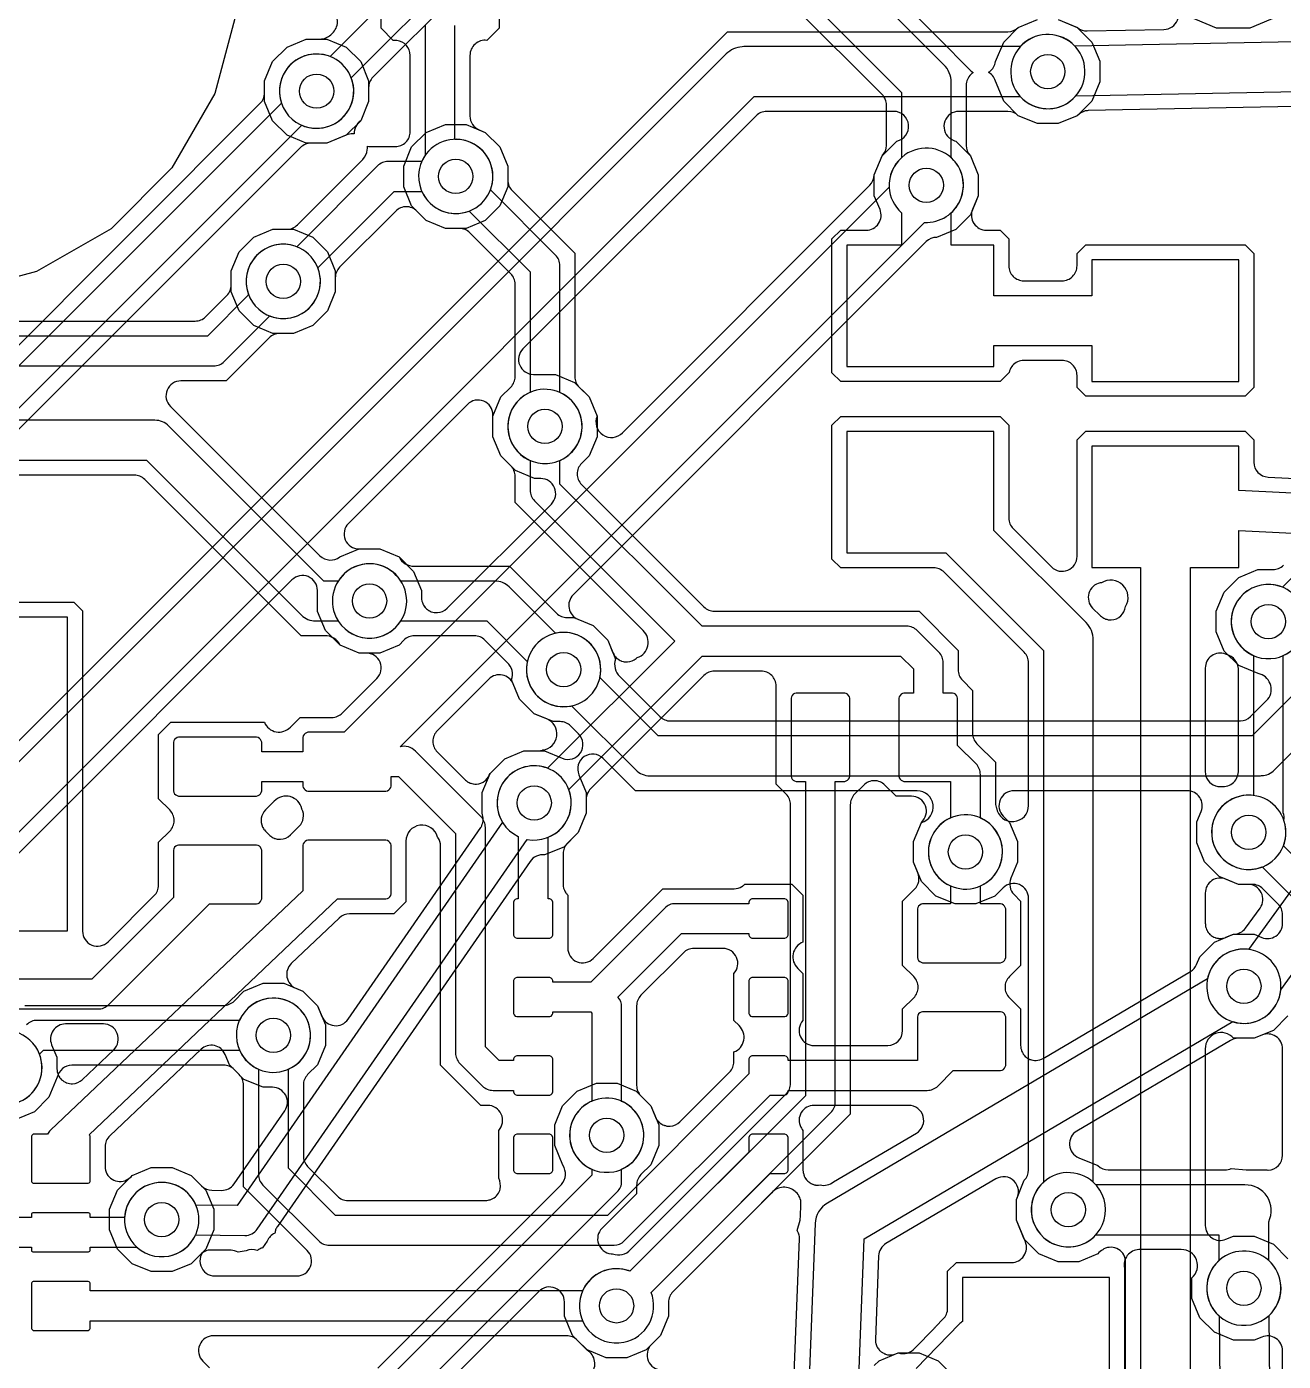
# Model space of a CAD drawing. Header units: millimetres. Extents: x 0 to 56, y 0 to 100.
# Drawn here: x 9.02 to 21.84, y 63.85 to 77.47 of the extents above; entities that cross this region are included whole.
import ezdxf

# ---------------------------------------------------------------- set-up
doc = ezdxf.new("R2010")
doc.units = ezdxf.units.MM

msp = doc.modelspace()

# ---------------------------------------------------------------- linework, layer by layer
at = {"layer": '16_copper'}
for points in [[(13.842, 78.108), (13.842, 77.452), (13.718, 77.328, 0.454488), (13.545, 77.175), (13.545, 76.556, 0.303351), (13.639, 76.415), (13.701, 76.39), (13.85, 76.241), (13.931, 76.046), (13.931, 75.834), (13.85, 75.639), (13.701, 75.49), (13.506, 75.409), (13.294, 75.409), (13.099, 75.49), (13.003, 75.587, 0.414218), (12.788, 75.587), (12.215, 75.014, 0.198912), (12.171, 74.906), (12.171, 74.764), (12.09, 74.569), (11.941, 74.42), (11.746, 74.339), (11.534, 74.339), (11.339, 74.42), (11.19, 74.569), (11.109, 74.764), (11.109, 74.976), (11.19, 75.171), (11.339, 75.32), (11.534, 75.401), (11.676, 75.401, 0.198912), (11.784, 75.445), (12.453, 76.114, 0.180768), (12.497, 76.212), (12.498, 76.226, -0.003456), (12.501, 76.249), (12.514, 76.246, 0.031932), (12.533, 76.245), (12.783, 76.245, 0.414214), (12.935, 76.397), (12.935, 77.175, 0.384459), (12.798, 77.327), (12.783, 77.328), (12.762, 77.328), (12.638, 77.452), (12.638, 77.828, 0.699746)], [(5.906, 67.151), (16.172, 77.416), (19.033, 77.416, 0.177828), (19.139, 77.46), (19.334, 77.541)], [(13.088, 77.48), (13.088, 76.154), (13.085, 76.151), (13.06, 76.108), (13.054, 76.092), (12.71, 76.092, 0.198912), (12.602, 76.048), (11.777, 75.223), (11.762, 75.229), (11.714, 75.242), (11.665, 75.248), (11.615, 75.248), (11.566, 75.242), (11.518, 75.229), (11.472, 75.21), (11.429, 75.185), (11.39, 75.155), (11.355, 75.12), (11.325, 75.081), (11.3, 75.038), (11.281, 74.992), (11.268, 74.944), (11.262, 74.895), (11.262, 74.845), (11.268, 74.796), (11.281, 74.748), (11.3, 74.702), (11.325, 74.659), (11.355, 74.62), (11.39, 74.585), (11.429, 74.555), (11.472, 74.53), (11.518, 74.511), (11.566, 74.498), (11.615, 74.492), (11.665, 74.492), (11.714, 74.498, 0.46627), (11.993, 75.007), (12.773, 75.788), (13.054, 75.788, 0.957229), (13.759, 76.062), (13.74, 76.108, 0.291007), (13.392, 76.318), (13.392, 77.48)], [(19.546, 77.541), (19.741, 77.46), (19.89, 77.311), (19.971, 77.116), (19.971, 76.904), (19.89, 76.709), (19.741, 76.56), (19.546, 76.479), (19.334, 76.479), (19.139, 76.56, 0.195009), (19.033, 76.604), (18.533, 76.604, 0.7003), (18.435, 76.334), (18.447, 76.326, 0.087012), (18.501, 76.3), (18.65, 76.151), (18.731, 75.956), (18.731, 75.744), (18.672, 75.603, 0.534512), (18.813, 75.392), (18.953, 75.392), (19.042, 75.303), (19.042, 75.029, 0.414214), (19.195, 74.876), (19.585, 74.876, 0.414214), (19.738, 75.029), (19.738, 75.153), (19.827, 75.242), (21.453, 75.242), (21.542, 75.153), (21.542, 73.787), (21.453, 73.698), (19.827, 73.698), (19.738, 73.787), (19.738, 73.911, 0.414214), (19.585, 74.064), (19.195, 74.064, 0.218473), (19.079, 74.011), (19.073, 74.001, 0.097098), (19.046, 73.94), (18.953, 73.848), (17.327, 73.848), (17.238, 73.937), (17.238, 75.303), (17.327, 75.392), (17.587, 75.392, 0.534512), (17.728, 75.603), (17.669, 75.744), (17.669, 75.956), (17.75, 76.151), (17.899, 76.3, 0.898754), (17.867, 76.604), (16.571, 76.604, 0.198912), (16.464, 76.559), (14.085, 74.181, 0.668179), (14.193, 73.921), (14.416, 73.921), (14.611, 73.84), (14.76, 73.691), (14.841, 73.496), (14.841, 73.284), (14.76, 73.089), (14.683, 73.013, 0.414218), (14.683, 72.798), (15.932, 71.549, 0.198912), (16.039, 71.505), (18.126, 71.505), (18.525, 71.106), (18.525, 70.909, 0.198916), (18.569, 70.801), (18.672, 70.698), (18.672, 70.262, 0.198912), (18.717, 70.154), (18.905, 69.966), (18.905, 69.559, 0.085532), (18.914, 69.508), (18.917, 69.499, 0.928301), (19.244, 69.525), (19.244, 70.979, 0.198912), (19.199, 71.086), (18.382, 71.903, 0.198912), (18.275, 71.948), (17.327, 71.948), (17.238, 72.037), (17.238, 73.403), (17.327, 73.492), (18.953, 73.492), (19.042, 73.403), (19.042, 72.455, 0.198912), (19.087, 72.348), (19.477, 71.957, 0.668179), (19.738, 72.065), (19.738, 73.253), (19.827, 73.342), (21.453, 73.342), (21.542, 73.253), (21.542, 73.026, 0.399753), (21.687, 72.874), (25.271, 72.696, 0.55057)], [(8.721, 74.002), (11.405, 76.686, 0.198912), (11.449, 76.794), (11.449, 76.916), (11.53, 77.111), (11.679, 77.26), (11.874, 77.341), (12.086, 77.341), (12.281, 77.26), (12.43, 77.111), (12.511, 76.916), (12.511, 76.704), (12.43, 76.509, 0.246082), (12.363, 76.374), (12.349, 76.374, 0.103438), (12.287, 76.363), (12.086, 76.279), (11.924, 76.279, 0.198912), (11.816, 76.235), (5.335, 69.754, 0.198912)], [(5.113, 69.747), (11.829, 76.463, 0.976809), (12.148, 77.15), (12.102, 77.169, 0.622917), (11.622, 76.687), (4.897, 69.963)], [(20.894, 51.64), (20.894, 71.95), (21.39, 71.95), (21.39, 72.329), (27.767, 72.013), (28.118, 71.381, 0.95526), (28.765, 70.989), (28.79, 71.032, 0.536322), (28.473, 71.578), (28.068, 72.309, 0.259318), (27.9, 72.413), (21.39, 72.736), (21.39, 73.19), (19.89, 73.19), (19.89, 71.95), (20.386, 71.95), (20.386, 51.861)], [(9.004, 67.485), (11.031, 67.485, 0.198912), (11.139, 67.529), (11.239, 67.63), (11.434, 67.711), (11.646, 67.711), (11.841, 67.63), (11.99, 67.481), (12.035, 67.372, 0.593742), (12.301, 67.343), (13.655, 69.298, 0.021353), (13.662, 69.309), (13.665, 69.317, 0.196799), (13.669, 69.444), (13.669, 69.656), (13.75, 69.851), (13.899, 70), (14.094, 70.081), (14.236, 70.081, 0.069491), (14.278, 70.086), (14.287, 70.09, 0.779817), (14.328, 70.407), (14.199, 70.46), (14.05, 70.609), (13.969, 70.804, 0.313898), (13.925, 70.982), (13.697, 71.21, 0.198912), (13.59, 71.254), (12.978, 71.254, 0.198912), (12.87, 71.21), (12.821, 71.16), (12.626, 71.079), (12.414, 71.079), (12.219, 71.16), (12.07, 71.309), (11.989, 71.504), (11.989, 71.717, 0.668179), (11.729, 71.825), (6.198, 66.294)], [(21.849, 69.372, 0.1148), (21.842, 69.45), (21.842, 71.054, 0.957229), (21.568, 71.759), (21.522, 71.74, 0.637026), (21.538, 71.054), (21.538, 69.625), (21.515, 69.628), (21.465, 69.628), (21.416, 69.622), (21.368, 69.609), (21.322, 69.59), (21.279, 69.565), (21.24, 69.535), (21.205, 69.5), (21.175, 69.461), (21.15, 69.418), (21.131, 69.372), (21.118, 69.324), (21.112, 69.275), (21.112, 69.225), (21.118, 69.176), (21.131, 69.128), (21.15, 69.082), (21.175, 69.039), (21.205, 69), (21.24, 68.965), (21.279, 68.935), (21.322, 68.91), (21.368, 68.891), (21.416, 68.878), (21.465, 68.872), (21.515, 68.872), (21.564, 68.878, 0.414214), (21.862, 69.324)], [(12.605, 63.786), (12.828, 64.009), (12.828, 64.009), (14.477, 65.658, 0.34818), (14.492, 65.854), (14.409, 66.054), (14.409, 66.266), (14.49, 66.461), (14.639, 66.61), (14.834, 66.691), (15.046, 66.691), (15.241, 66.61), (15.39, 66.461), (15.471, 66.266), (15.471, 66.054), (15.39, 65.859), (15.289, 65.759, 0.198912), (15.245, 65.651), (15.245, 65.564), (15.022, 65.341), (15.022, 65.341), (14.892, 65.211, 0.631678), (14.984, 64.951), (15, 64.951, 0.323759), (15.184, 64.995), (16.771, 66.582, 0.198912), (16.815, 66.689), (16.815, 69.531, 0.198916), (16.771, 69.639), (16.668, 69.742), (16.668, 70.743, 0.414214), (16.515, 70.895), (16.039, 70.895, 0.198912), (15.932, 70.851), (14.775, 69.694, 0.198912), (14.731, 69.586), (14.731, 69.444), (14.65, 69.249), (14.501, 69.1), (14.306, 69.019, 0.285121), (14.158, 68.954), (11.58, 65.231, 0.036089), (11.57, 65.212), (11.565, 65.205, 0.052054), (11.556, 65.169), (11.554, 65.162, 0.175403), (11.476, 65.08), (11.428, 65.012), (11.421, 65.009), (11.413, 65.007, 0.052046), (11.38, 64.988), (11.375, 64.985, 0.175388), (11.261, 64.982), (11.179, 64.967, 0.125334), (11.107, 64.987), (10.905, 64.989, 0.201968), (10.795, 64.945), (10.701, 64.85), (10.506, 64.769), (10.294, 64.769), (10.099, 64.85), (9.95, 64.999), (9.869, 65.194), (9.869, 65.406), (9.95, 65.601), (10.099, 65.75), (10.294, 65.831), (10.506, 65.831), (10.701, 65.75), (10.807, 65.643, 0.195859), (10.913, 65.599), (11.011, 65.598, 0.249199), (11.138, 65.663), (11.655, 66.41, 0.605039), (11.53, 66.649), (11.434, 66.649), (11.239, 66.73), (11.139, 66.831, 0.198912), (11.031, 66.875), (9.483, 66.875, 0.340538), (9.334, 66.753), (9.25, 66.549), (9.101, 66.4), (8.906, 66.319)], [(20.234, 61.085), (20.234, 64.865, 0.562977), (20.011, 65), (20, 64.993, 0.09409), (19.951, 64.95), (19.756, 64.869), (19.544, 64.869), (19.349, 64.95), (19.2, 65.099), (19.119, 65.294), (19.119, 65.506), (19.2, 65.701, 0.195009), (19.244, 65.807), (19.244, 68.575, 0.668184), (18.983, 68.683), (18.901, 68.6), (18.706, 68.519), (18.494, 68.519), (18.299, 68.6), (18.15, 68.749), (18.069, 68.944), (18.069, 69.156), (18.15, 69.351, 0.691478), (18.049, 69.618), (17.892, 69.618), (17.778, 69.732, 0.414214), (17.562, 69.732), (17.469, 69.639, 0.198912), (17.425, 69.531), (17.425, 66.374), (15.615, 64.564, 0.198912), (15.571, 64.456), (15.571, 64.314), (15.49, 64.119), (15.396, 64.026, 0.668184), (15.504, 63.766)], [(22.549, 69.52), (21.488, 68.055, 0.966035), (21.366, 67.308), (21.415, 67.302, 0.404485), (21.817, 67.643), (22.846, 69.064)], [(8.874, 66.478, 0.46627), (9.153, 66.987), (9.193, 67.028), (11.194, 67.028, 0.957229), (11.899, 67.302), (11.88, 67.348, 0.637026), (11.194, 67.332), (9.13, 67.332, 0.198912), (9.022, 67.288)], [(21.89, 67.379), (21.741, 67.23), (21.546, 67.149), (21.334, 67.149, 0.708562), (21.046, 67.041), (21.046, 65.239, 0.534521), (21.257, 65.099), (21.334, 65.131), (21.546, 65.131), (21.741, 65.05), (21.89, 64.901)], [(13.062, 63.597), (15.048, 65.582, 0.198912), (15.092, 65.69), (15.092, 65.814, 0.957229), (14.818, 66.519), (14.772, 66.5, 0.637026), (14.788, 65.814), (14.788, 65.753), (12.802, 63.768, 0.198912)], [(21.803, 53.556), (21.697, 64.322, 0.987298), (21.19, 64.885), (21.155, 64.85, 0.412783), (21.189, 64.316), (21.296, 53.447, 0.196349)], [(14.782, 63.725, 0.455579), (14.74, 63.969), (14.59, 64.119), (14.509, 64.314), (14.509, 64.46, 0.668179), (14.249, 64.568), (13.378, 63.697, 0.329521)]]:
    msp.add_lwpolyline(points, format="xyb", dxfattribs=at)
for points in [[(21.816, 77.584), (21.5, 77.454), (21.16, 77.454), (20.845, 77.584)], [(17.67, 63.81), (17.719, 63.86), (17.914, 63.941), (18.126, 63.941), (18.321, 63.86), (18.47, 63.711)]]:
    msp.add_lwpolyline(points, dxfattribs=at)
for points in [[(16.321, 77.262, 0.179039), (16.16, 77.19), (5.925, 66.954), (3.711, 66.954, 0.992389), (3.145, 66.45), (3.18, 66.415, 0.409745), (3.711, 66.446), (6.03, 66.446, 0.198912), (6.21, 66.52), (16.445, 76.756), (19.159, 76.756, 0.992389), (19.725, 77.26), (19.69, 77.295, 0.409745), (19.159, 77.264), (16.34, 77.264)], [(21.39, 75.09), (19.89, 75.09), (19.89, 74.724), (18.89, 74.724), (18.89, 75.24), (18.454, 75.24), (18.454, 75.569, 0.992389), (17.95, 76.135), (17.915, 76.1, 0.409745), (17.946, 75.569), (17.946, 75.24), (17.39, 75.24), (17.39, 74), (18.89, 74), (18.89, 74.216), (19.89, 74.216), (19.89, 73.85), (21.39, 73.85)], [(10.474, 64.928, 0.241586), (10.745, 65.144), (11.248, 65.138, 0.249199), (11.375, 65.203), (14.128, 69.178, 0.590387), (14.553, 69.687), (15.913, 71.048), (17.937, 71.048), (18.068, 70.917), (18.068, 70.67), (17.972, 70.67), (17.957, 70.666), (17.943, 70.658), (17.932, 70.647), (17.924, 70.633), (17.92, 70.618), (17.92, 69.822), (17.924, 69.807), (17.932, 69.793), (17.943, 69.782), (17.957, 69.774), (17.972, 69.77), (18.448, 69.77), (18.448, 69.396, 0.957229), (18.722, 68.691), (18.768, 68.71, 0.637026), (18.752, 69.396), (18.752, 69.84, 0.198912), (18.708, 69.948), (18.52, 70.136), (18.52, 70.618), (18.516, 70.633), (18.508, 70.647), (18.497, 70.658), (18.483, 70.666), (18.468, 70.67), (18.372, 70.67), (18.372, 70.98, 0.198912), (18.328, 71.088), (18.108, 71.308, 0.198912), (18, 71.352), (15.913, 71.352), (14.462, 72.803), (14.462, 73.044, 0.957229), (14.188, 73.749), (14.142, 73.73, 0.637026), (14.158, 73.044), (14.158, 72.74, 0.198912), (14.202, 72.632), (15.634, 71.2), (14.337, 69.903, 0.718485), (13.878, 69.352), (11.171, 65.443), (10.748, 65.448), (10.74, 65.468), (10.715, 65.511), (10.685, 65.55), (10.65, 65.585), (10.611, 65.615), (10.568, 65.64), (10.522, 65.659), (10.474, 65.672), (10.425, 65.678), (10.375, 65.678), (10.326, 65.672), (10.278, 65.659), (10.232, 65.64), (10.189, 65.615), (10.15, 65.585), (10.115, 65.55), (10.085, 65.511), (10.06, 65.468), (10.041, 65.422), (10.028, 65.374), (10.022, 65.325), (10.022, 65.275), (10.028, 65.226), (10.041, 65.178), (10.06, 65.132), (10.085, 65.089), (10.115, 65.05), (10.15, 65.015), (10.189, 64.985), (10.232, 64.96), (10.278, 64.941), (10.326, 64.928), (10.375, 64.922), (10.425, 64.922)], [(15.152, 70.989, 0.15793), (15.24, 71.022), (15.252, 71.033, 0.571204), (15.311, 71.308), (14.005, 72.614), (14.005, 72.881, 0.198912), (13.961, 72.989), (13.86, 73.089), (13.779, 73.284), (13.779, 73.507, 0.668179), (13.519, 73.615), (12.305, 72.401, 0.668179), (12.413, 72.141), (12.626, 72.141), (12.821, 72.06, 0.313894), (12.978, 71.966), (13.947, 71.966), (14.428, 71.485, 0.198912), (14.535, 71.441), (14.606, 71.441), (14.801, 71.36), (14.95, 71.211), (15.003, 71.082), (15.004, 71.08), (15.005, 71.077), (15.012, 71.066), (15.018, 71.055), (15.019, 71.053), (15.021, 71.05), (15.029, 71.041), (15.037, 71.031), (15.04, 71.03), (15.042, 71.027), (15.052, 71.02), (15.062, 71.012), (15.064, 71.011), (15.066, 71.009), (15.078, 71.004), (15.089, 70.998), (15.092, 70.997), (15.094, 70.996), (15.107, 70.993), (15.119, 70.99), (15.122, 70.99), (15.124, 70.989), (15.137, 70.989), (15.15, 70.988)], [(19.724, 65.028, 0.616556), (19.904, 65.681), (19.904, 71.21, 0.198912), (19.83, 71.39), (18.89, 72.329), (18.89, 73.34), (17.39, 73.34), (17.39, 72.1), (18.401, 72.1), (19.396, 71.105), (19.396, 65.681), (19.365, 65.65), (19.335, 65.611), (19.31, 65.568), (19.291, 65.522), (19.278, 65.474), (19.272, 65.425), (19.272, 65.375), (19.278, 65.326), (19.291, 65.278), (19.31, 65.232), (19.335, 65.189), (19.365, 65.15), (19.4, 65.115), (19.439, 65.085), (19.482, 65.06), (19.528, 65.041), (19.576, 65.028), (19.625, 65.022), (19.675, 65.022)], [(14.574, 70.538, 1), (14.426, 71.282), (14.418, 71.28), (13.944, 71.754, 0.198912), (13.8, 71.813), (12.839, 71.813, 0.947182), (12.18, 71.442), (12.205, 71.399, 0.541741), (12.839, 71.407), (13.716, 71.407), (14.13, 70.992), (14.128, 70.984), (14.122, 70.935), (14.122, 70.885), (14.128, 70.836), (14.141, 70.788), (14.16, 70.742), (14.185, 70.699), (14.215, 70.66), (14.25, 70.625), (14.289, 70.595), (14.332, 70.57), (14.378, 70.551), (14.426, 70.538), (14.475, 70.532), (14.525, 70.532)], [(20.087, 71.417, 0.370177), (20.232, 71.552), (20.233, 71.553, 0.788064), (19.988, 71.796), (19.974, 71.794, 0.597255), (19.897, 71.537), (19.973, 71.461), (19.975, 71.46), (19.976, 71.459), (19.987, 71.45), (19.997, 71.442), (19.999, 71.441), (20.001, 71.44), (20.013, 71.434), (20.025, 71.428), (20.026, 71.427), (20.028, 71.426), (20.041, 71.423), (20.054, 71.419), (20.056, 71.419), (20.058, 71.418), (20.071, 71.418), (20.085, 71.417)], [(21.209, 69.717, 0.456182), (21.385, 69.883), (21.385, 70.891, 0.380298), (21.254, 71.067), (21.252, 71.068, 0.522521), (21.046, 70.925), (21.046, 69.869, 0.323931), (21.151, 69.724), (21.163, 69.721), (21.176, 69.718), (21.178, 69.718), (21.181, 69.717), (21.194, 69.717), (21.206, 69.716)], [(15.114, 64.048, 0.46627), (15.393, 64.557), (17.228, 66.392, 0.198912), (17.272, 66.5), (17.272, 69.77), (17.368, 69.77), (17.383, 69.774), (17.397, 69.782), (17.408, 69.793), (17.416, 69.807), (17.42, 69.822), (17.42, 70.618), (17.416, 70.633), (17.408, 70.647), (17.397, 70.658), (17.383, 70.666), (17.368, 70.67), (16.872, 70.67), (16.857, 70.666), (16.843, 70.658), (16.832, 70.647), (16.824, 70.633), (16.82, 70.618), (16.82, 69.822), (16.824, 69.807), (16.832, 69.793), (16.843, 69.782), (16.857, 69.774), (16.872, 69.77), (16.968, 69.77), (16.968, 66.563), (15.177, 64.773), (15.162, 64.779), (15.114, 64.792), (15.065, 64.798), (15.015, 64.798), (14.966, 64.792), (14.918, 64.779), (14.872, 64.76), (14.829, 64.735), (14.79, 64.705), (14.755, 64.67), (14.725, 64.631), (14.7, 64.588), (14.681, 64.542), (14.668, 64.494), (14.662, 64.445), (14.662, 64.395), (14.668, 64.346), (14.681, 64.298), (14.7, 64.252), (14.725, 64.209), (14.755, 64.17), (14.79, 64.135), (14.829, 64.105), (14.872, 64.08), (14.918, 64.061), (14.966, 64.048), (15.015, 64.042), (15.065, 64.042)], [(21.209, 68.168, 0.081164), (21.257, 68.179), (21.334, 68.211, 0.240736), (21.458, 68.274), (21.606, 68.478, 0.6122), (21.482, 68.719), (21.384, 68.719), (21.257, 68.772, 0.534512), (21.046, 68.631), (21.046, 68.319), (21.047, 68.317), (21.047, 68.314), (21.048, 68.301), (21.05, 68.289), (21.05, 68.286), (21.051, 68.283), (21.055, 68.271), (21.059, 68.259), (21.06, 68.257), (21.061, 68.254), (21.068, 68.243), (21.074, 68.232), (21.076, 68.23), (21.077, 68.228), (21.086, 68.218), (21.094, 68.209), (21.096, 68.207), (21.098, 68.205), (21.108, 68.198), (21.118, 68.19), (21.121, 68.189), (21.123, 68.187), (21.134, 68.182), (21.146, 68.176), (21.149, 68.176), (21.151, 68.175), (21.163, 68.172), (21.176, 68.169), (21.178, 68.169), (21.181, 68.168), (21.194, 68.168), (21.206, 68.167)]]:
    msp.add_lwpolyline(points, format="xyb", close=True, dxfattribs=at)
at = {"layer": '1_copper'}
for points in [[(14.019, 80.722), (17.946, 76.795), (17.946, 76.131, 0.225124), (17.822, 75.831), (12.261, 70.27), (11.892, 70.27), (11.877, 70.266), (11.863, 70.258), (11.852, 70.247), (11.844, 70.233), (11.84, 70.218), (11.84, 70.072), (11.42, 70.072), (11.42, 70.168), (11.416, 70.183), (11.408, 70.197), (11.397, 70.208), (11.383, 70.216), (11.368, 70.22), (10.572, 70.22), (10.557, 70.216), (10.543, 70.208), (10.532, 70.197), (10.524, 70.183), (10.52, 70.168), (10.52, 69.672), (10.524, 69.657), (10.532, 69.643), (10.543, 69.632), (10.557, 69.624), (10.572, 69.62), (11.368, 69.62), (11.383, 69.624), (11.397, 69.632), (11.408, 69.643), (11.416, 69.657), (11.42, 69.672), (11.42, 69.768), (11.84, 69.768), (11.84, 69.722), (11.844, 69.707), (11.852, 69.693), (11.863, 69.682), (11.877, 69.674), (11.892, 69.67), (12.688, 69.67), (12.703, 69.674), (12.717, 69.682), (12.728, 69.693), (12.736, 69.707), (12.74, 69.722), (12.74, 69.818), (12.817, 69.818), (13.398, 69.237), (13.398, 67, 0.198912), (13.442, 66.892), (13.672, 66.662, 0.198912), (13.78, 66.618), (13.99, 66.618), (13.99, 66.602), (13.996, 66.587), (14.007, 66.576), (14.022, 66.57), (14.358, 66.57), (14.373, 66.576), (14.384, 66.587), (14.39, 66.602), (14.39, 66.938), (14.384, 66.953), (14.373, 66.964), (14.358, 66.97), (14.022, 66.97), (14.007, 66.964), (13.996, 66.953), (13.99, 66.938), (13.99, 66.922), (13.843, 66.922), (13.702, 67.063), (13.702, 69.3, 0.198912), (13.658, 69.408), (12.988, 70.078, 0.280216), (12.832, 70.122), (18.181, 75.472, 0.705087), (18.454, 76.131), (18.454, 76.9, 0.198912), (18.38, 77.08), (14.378, 81.081, 0.992387)], [(8.439, 74.465), (10.741, 74.465, 0.198912), (10.848, 74.509), (11.065, 74.726, 0.198912), (11.109, 74.834), (11.109, 74.976), (11.19, 75.171), (11.339, 75.32), (11.534, 75.401), (11.746, 75.401), (11.941, 75.32), (12.09, 75.171), (12.171, 74.976), (12.171, 74.764), (12.09, 74.569), (11.941, 74.42), (11.746, 74.339), (11.604, 74.339, 0.198912), (11.496, 74.295), (11.056, 73.855), (10.596, 73.855, 0.668179), (10.488, 73.595), (12.013, 72.069, 0.354118), (12.218, 72.059), (12.414, 72.141), (12.626, 72.141), (12.821, 72.06), (12.97, 71.911), (13.051, 71.716), (13.051, 71.643), (13.051, 71.641), (13.051, 71.639), (13.052, 71.626), (13.054, 71.613), (13.054, 71.611), (13.055, 71.609), (13.059, 71.596), (13.063, 71.583), (13.064, 71.582), (13.064, 71.58), (13.071, 71.568), (13.078, 71.556), (13.079, 71.555), (13.08, 71.553), (13.089, 71.543), (13.098, 71.533), (13.099, 71.532), (13.101, 71.53), (13.112, 71.522), (13.122, 71.514), (13.124, 71.513), (13.126, 71.512), (13.138, 71.506), (13.15, 71.5), (13.152, 71.5), (13.154, 71.499), (13.167, 71.496), (13.18, 71.493), (13.182, 71.493), (13.184, 71.492), (13.197, 71.492), (13.211, 71.491), (13.213, 71.491, 0.182726), (13.311, 71.535), (14.375, 72.599, 0.668179), (14.267, 72.859), (14.204, 72.859), (14.009, 72.94), (13.86, 73.089), (13.779, 73.284), (13.779, 73.496), (13.86, 73.691), (13.961, 73.791, 0.198912), (14.005, 73.899), (14.005, 74.841, 0.198912), (13.961, 74.948), (13.544, 75.365, 0.198912), (13.436, 75.409), (13.294, 75.409), (13.099, 75.49), (12.95, 75.639), (12.869, 75.834), (12.869, 76.046), (12.95, 76.241), (13.099, 76.39), (13.294, 76.471), (13.506, 76.471), (13.701, 76.39), (13.85, 76.241), (13.931, 76.046), (13.931, 75.904, 0.198912), (13.975, 75.796), (14.615, 75.156), (14.615, 73.899, 0.198912), (14.659, 73.791), (14.76, 73.691), (14.841, 73.496, 0.818704), (15.101, 73.325), (17.625, 75.85, 0.177828), (17.669, 75.955), (17.75, 76.151, 0.195009), (17.794, 76.257), (17.794, 76.669, 0.198912), (17.749, 76.776), (15.956, 78.569, 0.820692)], [(3.496, 78.335), (3.496, 73.935, 0.198912), (3.57, 73.755), (6.24, 71.085), (6.24, 68.245), (9.44, 68.245), (9.44, 71.445), (6.599, 71.445), (4.004, 74.04), (4.004, 78.44, 0.198912)], [(13.232, 78.278), (12.117, 77.163), (12.102, 77.169), (12.054, 77.182), (12.005, 77.188), (11.955, 77.188), (11.906, 77.182), (11.858, 77.169), (11.812, 77.15), (11.769, 77.125), (11.73, 77.095), (11.695, 77.06), (11.665, 77.021), (11.64, 76.978), (11.621, 76.932), (11.608, 76.884), (11.602, 76.835), (11.602, 76.785), (11.608, 76.736), (11.621, 76.688), (11.64, 76.642), (11.665, 76.599), (11.695, 76.56), (11.73, 76.525), (11.769, 76.495), (11.812, 76.47), (11.858, 76.451), (11.906, 76.438), (11.955, 76.432), (12.005, 76.432), (12.054, 76.438, 0.46627), (12.333, 76.947), (13.403, 78.018)], [(17.544, 78.131), (18.324, 77.351), (18.649, 77.025, 0.061122), (18.679, 76.999), (18.667, 76.992, -0.000977), (18.666, 76.99), (18.655, 76.98, 0.207366), (18.606, 76.87), (18.606, 76.257, 0.177828), (18.65, 76.151), (18.731, 75.956), (18.731, 75.744), (18.65, 75.549), (18.501, 75.4), (18.305, 75.319, 0.195014), (18.2, 75.275), (14.597, 71.672, 0.534516), (14.646, 71.424), (14.801, 71.36), (14.95, 71.211), (15.031, 71.016, 0.313903), (15.075, 70.838), (15.483, 70.43, 0.198912), (15.59, 70.386), (21.4, 70.386), (21.405, 70.386, 0.189183), (21.507, 70.43), (21.686, 70.609, 0.563508), (21.585, 70.869), (21.389, 70.95), (21.24, 71.099), (21.159, 71.294), (21.159, 71.506), (21.24, 71.701), (21.389, 71.85), (21.584, 71.931), (21.736, 71.931, 0.198912), (21.844, 71.975)], [(13.422, 77.821), (12.555, 76.954, 0.198912), (12.511, 76.846), (12.511, 76.704), (12.43, 76.509), (12.281, 76.36), (12.086, 76.279), (11.874, 76.279), (11.679, 76.36), (11.53, 76.509), (11.449, 76.704), (11.449, 76.916), (11.53, 77.111), (11.679, 77.26), (11.874, 77.341), (12.016, 77.341, 0.172905), (12.124, 77.385), (12.151, 77.412, 0.437767), (12.133, 77.643)], [(19.546, 77.541), (19.742, 77.459, 0.179085), (19.842, 77.424), (20.624, 77.44, 0.661169), (20.729, 77.7)], [(11.146, 77.551), (10.941, 76.786), (10.503, 76.027), (9.883, 75.407), (9.124, 74.969), (8.391, 74.773, 0.860931)], [(26.008, 76.731), (19.852, 76.612, 0.032233), (19.833, 76.609), (19.822, 76.608, 0.140576), (19.741, 76.56), (19.546, 76.479), (19.334, 76.479), (19.139, 76.56), (18.99, 76.709), (18.9, 76.928, 0.104801), (18.864, 76.98), (18.852, 76.989), (18.841, 76.998, -0.003356), (18.835, 77.004), (18.847, 77.01, 0.191088), (18.907, 77.111), (18.99, 77.311), (19.139, 77.46), (19.334, 77.541)], [(26.307, 76.223), (21.834, 71.75), (21.812, 71.759), (21.764, 71.772), (21.715, 71.778), (21.665, 71.778), (21.616, 71.772), (21.568, 71.759), (21.522, 71.74), (21.479, 71.715), (21.44, 71.685), (21.405, 71.65), (21.375, 71.611), (21.35, 71.568), (21.331, 71.522), (21.318, 71.474), (21.312, 71.425), (21.312, 71.375), (21.318, 71.326), (21.331, 71.278), (21.35, 71.232), (21.375, 71.189), (21.405, 71.15), (21.44, 71.115), (21.479, 71.085), (21.522, 71.06), (21.568, 71.041), (21.616, 71.028), (21.665, 71.022), (21.715, 71.022), (21.764, 71.028, 0.460131), (22.046, 71.53)], [(8.276, 74.008), (10.93, 74.008, 0.198912), (11.038, 74.052), (11.503, 74.517, 0.957233), (11.808, 75.21), (11.762, 75.229, 0.637025), (11.287, 74.733), (10.867, 74.312), (8.276, 74.312)], [(6.725, 71.597), (9.503, 71.597), (9.592, 71.508), (9.592, 68.241, 0.668179), (9.853, 68.134), (10.323, 68.604, 0.198912), (10.368, 68.712), (10.368, 69.148), (10.482, 69.262, 0.414218), (10.482, 69.478), (10.368, 69.592), (10.368, 70.248), (10.492, 70.372), (11.448, 70.372, 0.546156), (11.713, 70.323), (11.812, 70.422), (12.135, 70.422, 0.198912), (12.242, 70.467), (12.595, 70.819, 0.668179), (12.487, 71.079), (12.414, 71.079), (12.219, 71.16, 0.313892), (12.062, 71.254), (11.823, 71.254), (10.227, 72.85, 0.198912), (10.12, 72.894), (7.538, 72.894, 0.198912)], [(7.963, 67.448), (9.75, 67.448, 0.198912), (9.858, 67.492), (10.886, 68.52), (11.368, 68.52), (11.383, 68.524), (11.397, 68.532), (11.408, 68.543), (11.416, 68.557), (11.42, 68.572), (11.42, 69.068), (11.416, 69.083), (11.408, 69.097), (11.397, 69.108), (11.383, 69.116), (11.368, 69.12), (10.572, 69.12), (10.557, 69.116), (10.543, 69.108), (10.532, 69.097), (10.524, 69.083), (10.52, 69.068), (10.52, 68.586), (9.687, 67.752), (7.9, 67.752, 0.198912)], [(7.87, 65.018), (9.07, 65.018), (9.07, 64.986), (9.073, 64.979), (9.079, 64.973), (9.086, 64.97), (9.654, 64.97), (9.661, 64.973), (9.667, 64.979), (9.67, 64.986), (9.67, 65.018), (10.148, 65.018), (10.15, 65.015), (10.189, 64.985), (10.232, 64.96), (10.278, 64.941), (10.326, 64.928), (10.375, 64.922), (10.425, 64.922), (10.474, 64.928, 1), (10.326, 65.672), (10.278, 65.659, 0.305066), (10.022, 65.322), (9.67, 65.322), (9.67, 65.354), (9.667, 65.361), (9.661, 65.367), (9.654, 65.37), (9.086, 65.37), (9.079, 65.367), (9.073, 65.361), (9.07, 65.354), (9.07, 65.322), (7.87, 65.322)], [(16.816, 62.781), (16.907, 65.102, 0.084213), (16.9, 65.152), (16.897, 65.162, 0.039696), (16.884, 65.189), (16.912, 65.294, 0.053379), (16.916, 65.326), (16.921, 65.459, 0.228762), (16.869, 65.581), (16.862, 65.586, 0.425097), (16.624, 65.573), (15.615, 64.564, 0.198912), (15.571, 64.456), (15.571, 64.314), (15.49, 64.119), (15.341, 63.97), (15.146, 63.889), (14.934, 63.889), (14.739, 63.97), (14.639, 64.071, 0.198912), (14.531, 64.115), (10.928, 64.115, 0.666921), (10.82, 63.855), (10.887, 63.787, 0.00087)], [(21.835, 61.457), (21.835, 63.961, 0.534521), (21.624, 64.102), (21.546, 64.069), (21.334, 64.069), (21.139, 64.15), (20.99, 64.299), (20.909, 64.494), (20.909, 64.706, 0.708562), (20.801, 64.994), (20.37, 64.994, 0.469385), (20.222, 64.803), (20.222, 63.407)], [(20.07, 63.47), (20.07, 64.71), (18.57, 64.71), (18.57, 64.26, 0.056639), (18.534, 64.232), (18.097, 63.781)]]:
    msp.add_lwpolyline(points, format="xyb", dxfattribs=at)
for points in [[(34.354, 69.658, 0.929454), (34.261, 70.408), (27.33, 77.34, 0.203973), (27.145, 77.414), (19.715, 77.269, 0.982418), (19.155, 76.76), (19.19, 76.725, 0.415591), (19.726, 76.762), (27.047, 76.904), (33.902, 70.049), (33.902, 70.005), (33.908, 69.956), (33.921, 69.908), (33.94, 69.862), (33.965, 69.819), (33.995, 69.78), (34.03, 69.745), (34.069, 69.715), (34.112, 69.69), (34.158, 69.671), (34.206, 69.658), (34.255, 69.652), (34.305, 69.652)], [(14.384, 73.018, 0.733182), (14.462, 73.736), (14.462, 75.03, 0.198912), (14.418, 75.138), (13.753, 75.803, 0.957233), (13.06, 76.108), (13.041, 76.062, 0.637025), (13.537, 75.587), (14.158, 74.967), (14.158, 73.736), (14.142, 73.73), (14.099, 73.705), (14.06, 73.675), (14.025, 73.64), (13.995, 73.601), (13.97, 73.558), (13.951, 73.512), (13.938, 73.464), (13.932, 73.415), (13.932, 73.365), (13.938, 73.316), (13.951, 73.268), (13.97, 73.222), (13.995, 73.179), (14.025, 73.14), (14.06, 73.105), (14.099, 73.075), (14.142, 73.05), (14.188, 73.031), (14.236, 73.018), (14.285, 73.012), (14.335, 73.012)], [(21.62, 69.828, 0.185976), (21.754, 69.886), (27.288, 75.42, 0.947182), (27.492, 76.149), (27.444, 76.162, 0.541739), (27, 75.708), (21.526, 70.233), (15.464, 70.233), (14.87, 70.828, 0.947182), (14.141, 71.032), (14.128, 70.984, 0.541739), (14.582, 70.54), (15.236, 69.886, 0.198912), (15.38, 69.827), (21.61, 69.827)], [(12.594, 71.238, 1), (12.446, 71.982), (12.398, 71.969, 0.170866), (12.201, 71.813), (12.054, 71.813), (10.474, 73.394, 0.198912), (10.33, 73.453), (7.399, 73.453, 0.947182), (6.74, 73.082), (6.765, 73.039, 0.541741), (7.399, 73.047), (10.246, 73.047), (11.826, 71.466, 0.198912), (11.97, 71.407), (12.201, 71.407), (12.205, 71.399), (12.235, 71.36), (12.27, 71.325), (12.309, 71.295), (12.352, 71.27), (12.398, 71.251), (12.446, 71.238), (12.495, 71.232), (12.545, 71.232)], [(13.61, 69.742, 0.157927), (13.698, 69.774), (13.707, 69.783, 0.118992), (13.75, 69.851), (13.899, 70), (14.094, 70.081), (14.306, 70.081), (14.487, 70.005, 0.82068), (14.653, 70.254), (14.572, 70.335, 0.198912), (14.465, 70.379), (14.394, 70.379), (14.199, 70.46), (14.05, 70.609), (13.986, 70.764, 0.534516), (13.738, 70.813), (13.211, 70.286, 0.414214), (13.211, 70.07), (13.495, 69.786), (13.497, 69.784), (13.499, 69.782), (13.509, 69.774), (13.519, 69.766), (13.522, 69.765), (13.524, 69.763), (13.535, 69.758), (13.546, 69.752), (13.549, 69.751), (13.552, 69.75), (13.564, 69.747), (13.576, 69.744), (13.579, 69.743), (13.582, 69.743), (13.594, 69.742), (13.607, 69.741)], [(17.809, 67.075, 0.406906), (17.958, 67.227), (17.958, 67.448), (18.072, 67.562, 0.414218), (18.072, 67.778), (17.958, 67.892), (17.958, 68.548), (18.081, 68.671, 0.303348), (18.114, 68.837), (18.069, 68.944), (18.069, 69.156), (18.15, 69.351, 0.881468), (18.106, 69.674), (15.233, 69.674), (14.98, 69.927), (14.98, 69.927), (14.904, 70.003, 0.82068), (14.655, 69.837), (14.731, 69.656), (14.731, 69.444), (14.65, 69.249), (14.539, 69.139, 0.198912), (14.495, 69.031), (14.495, 68.72, 0.136851), (14.517, 68.642), (14.522, 68.633, 0.042086), (14.542, 68.61), (14.542, 68.071, 0.668179), (14.803, 67.964), (15.514, 68.675), (16.24, 68.675, 0.136851), (16.318, 68.697), (16.327, 68.702, 0.042086), (16.35, 68.722), (16.83, 68.722), (16.942, 68.61), (16.942, 68.13, 0.554271), (16.89, 67.862), (16.942, 67.81), (16.942, 67.33, 0.651568), (17.055, 67.075), (17.805, 67.075)], [(14.373, 68.176), (14.384, 68.187), (14.39, 68.202), (14.39, 68.538), (14.384, 68.553), (14.373, 68.564), (14.358, 68.57), (14.342, 68.57), (14.342, 69.2, 0.971032), (14.078, 69.909), (14.032, 69.89, 0.627026), (14.038, 69.208), (14.038, 68.57), (14.022, 68.57), (14.007, 68.564), (13.996, 68.553), (13.99, 68.538), (13.99, 68.202), (13.996, 68.187), (14.007, 68.176), (14.022, 68.17), (14.358, 68.17)], [(11.613, 69.179, 0.185945), (11.713, 69.223), (11.802, 69.312, 0.320492), (11.831, 69.487), (11.829, 69.49, 0.605738), (11.547, 69.567), (11.458, 69.478, 0.320489), (11.429, 69.303), (11.431, 69.3), (11.437, 69.29), (11.443, 69.28), (11.446, 69.277), (11.448, 69.274), (11.458, 69.262), (11.497, 69.223), (11.5, 69.221), (11.503, 69.218), (11.512, 69.211), (11.521, 69.204), (11.525, 69.202), (11.528, 69.2), (11.538, 69.195), (11.548, 69.189), (11.552, 69.188), (11.556, 69.187), (11.567, 69.184), (11.578, 69.181), (11.582, 69.181), (11.586, 69.18), (11.597, 69.179), (11.609, 69.179)], [(22.28, 60.832, 1), (22.96, 61.168), (22.935, 61.211, 0.555854), (22.292, 61.189), (22.292, 68.68, 0.384459), (22.156, 68.832), (22.14, 68.832), (22.123, 68.832), (21.843, 69.113, 0.957233), (21.15, 69.418), (21.131, 69.372, 0.637025), (21.627, 68.897), (21.952, 68.572, 0.07256), (21.988, 68.546), (21.988, 61.152), (20.54, 61.152, 0.152551), (20.453, 61.125), (19.178, 60.242, 0.980987), (18.769, 59.605), (18.812, 59.58, 0.620194), (19.352, 59.992), (20.588, 60.848), (22.274, 60.848)], [(19.321, 66.923, 0.124468), (19.392, 66.944), (20.895, 67.83, 0.162721), (20.958, 67.903), (20.99, 67.981), (21.139, 68.13), (21.334, 68.211), (21.546, 68.211), (21.624, 68.178, 0.534521), (21.835, 68.319), (21.835, 68.411, 0.198912), (21.791, 68.518), (21.634, 68.675, 0.198912), (21.526, 68.719), (21.384, 68.719), (21.189, 68.8), (21.04, 68.949), (20.959, 69.144), (20.959, 69.356), (21.004, 69.464, 0.534512), (20.863, 69.674), (19.094, 69.674, 0.668184), (18.986, 69.414), (19.05, 69.351), (19.131, 69.156), (19.131, 68.944), (19.063, 68.781, 0.303348), (19.096, 68.615), (19.162, 68.548), (19.162, 67.892), (19.048, 67.778, 0.414218), (19.048, 67.562), (19.162, 67.448), (19.162, 67.075), (19.164, 67.062), (19.165, 67.048), (19.165, 67.047), (19.166, 67.045), (19.17, 67.032), (19.173, 67.019), (19.174, 67.017), (19.175, 67.015), (19.181, 67.003), (19.188, 66.991), (19.189, 66.99), (19.19, 66.988), (19.198, 66.978), (19.207, 66.968), (19.209, 66.966), (19.21, 66.965), (19.22, 66.957), (19.231, 66.948), (19.233, 66.947), (19.234, 66.946), (19.246, 66.94), (19.258, 66.934), (19.26, 66.933), (19.262, 66.932), (19.275, 66.929), (19.288, 66.925), (19.29, 66.925), (19.292, 66.925), (19.305, 66.924), (19.319, 66.923)], [(18.973, 67.924), (18.987, 67.932), (18.998, 67.943), (19.006, 67.957), (19.01, 67.972), (19.01, 68.468), (19.006, 68.483), (18.998, 68.497), (18.987, 68.508), (18.973, 68.516), (18.958, 68.52), (18.752, 68.52), (18.752, 68.704, 0.957229), (18.478, 69.409), (18.432, 69.39, 0.637026), (18.448, 68.704), (18.448, 68.52), (18.162, 68.52), (18.147, 68.516), (18.133, 68.508), (18.122, 68.497), (18.114, 68.483), (18.11, 68.468), (18.11, 67.972), (18.114, 67.957), (18.122, 67.943), (18.133, 67.932), (18.147, 67.924), (18.162, 67.92), (18.958, 67.92)], [(13.707, 65.495, 0.065631), (13.752, 65.503), (13.765, 65.507, 0.211954), (13.849, 65.598), (13.852, 65.611, 0.168715), (13.838, 65.722), (13.838, 66.21, 0.651568), (13.725, 66.465), (13.654, 66.465), (13.245, 66.874), (13.245, 69.111, 0.153128), (13.218, 69.198), (13.214, 69.202, 0.881943), (12.892, 69.159), (12.892, 68.542), (12.768, 68.418), (12.317, 68.418, 0.19207), (12.212, 68.376), (11.722, 67.911, 0.54302), (11.769, 67.66), (11.841, 67.63), (11.99, 67.481), (12.071, 67.286), (12.071, 67.074), (11.99, 66.879), (11.889, 66.779, 0.198912), (11.845, 66.671), (11.845, 65.949, 0.198912), (11.889, 65.842), (12.192, 65.539, 0.198912), (12.299, 65.495), (13.705, 65.495)], [(9.659, 65.674), (9.666, 65.681), (9.67, 65.69), (9.67, 66.15), (9.666, 66.159), (9.66, 66.165), (12.195, 68.57), (12.688, 68.57), (12.703, 68.574), (12.717, 68.582), (12.728, 68.593), (12.736, 68.607), (12.74, 68.622), (12.74, 69.118), (12.736, 69.133), (12.728, 69.147), (12.717, 69.158), (12.703, 69.166), (12.688, 69.17), (11.892, 69.17), (11.877, 69.166), (11.863, 69.158), (11.852, 69.147), (11.844, 69.133), (11.84, 69.118), (11.84, 68.653), (9.265, 66.211, 0.083498), (9.235, 66.17), (9.09, 66.17), (9.081, 66.166), (9.074, 66.159), (9.07, 66.15), (9.07, 65.69), (9.074, 65.681), (9.081, 65.674), (9.09, 65.67), (9.65, 65.67)], [(15.014, 65.788, 0.733182), (15.092, 66.506), (15.092, 67.47, 0.18022), (15.055, 67.57), (15.703, 68.218), (16.39, 68.218), (16.39, 68.202), (16.396, 68.187), (16.407, 68.176), (16.422, 68.17), (16.758, 68.17), (16.773, 68.176), (16.784, 68.187), (16.79, 68.202), (16.79, 68.538), (16.784, 68.553), (16.773, 68.564), (16.758, 68.57), (16.422, 68.57), (16.407, 68.564), (16.396, 68.553), (16.39, 68.538), (16.39, 68.522), (15.64, 68.522, 0.198912), (15.532, 68.478), (14.777, 67.722), (14.39, 67.722), (14.39, 67.738), (14.384, 67.753), (14.373, 67.764), (14.358, 67.77), (14.022, 67.77), (14.007, 67.764), (13.996, 67.753), (13.99, 67.738), (13.99, 67.402), (13.996, 67.387), (14.007, 67.376), (14.022, 67.37), (14.358, 67.37), (14.373, 67.376), (14.384, 67.387), (14.39, 67.402), (14.39, 67.418), (14.777, 67.418), (14.788, 67.407), (14.788, 66.506), (14.772, 66.5), (14.729, 66.475), (14.69, 66.445), (14.655, 66.41), (14.625, 66.371), (14.6, 66.328), (14.581, 66.282), (14.568, 66.234), (14.562, 66.185), (14.562, 66.135), (14.568, 66.086), (14.581, 66.038), (14.6, 65.992), (14.625, 65.949), (14.655, 65.91), (14.69, 65.875), (14.729, 65.845), (14.772, 65.82), (14.818, 65.801), (14.866, 65.788), (14.915, 65.782), (14.965, 65.782)], [(15.587, 66.253, 0.184333), (15.686, 66.297), (16.193, 66.804, 0.198912), (16.238, 66.912), (16.238, 67.01, 0.554276), (16.29, 67.278), (16.238, 67.33), (16.238, 67.81, 0.651568), (16.125, 68.065), (15.829, 68.065, 0.198912), (15.722, 68.021), (15.289, 67.588, 0.198912), (15.245, 67.481), (15.245, 66.669, 0.198912), (15.289, 66.561), (15.39, 66.461), (15.437, 66.346), (15.439, 66.344), (15.439, 66.341), (15.446, 66.33), (15.452, 66.319), (15.454, 66.317), (15.455, 66.314), (15.464, 66.305), (15.472, 66.295), (15.474, 66.294), (15.476, 66.292), (15.486, 66.284), (15.496, 66.276), (15.498, 66.275), (15.501, 66.273), (15.512, 66.268), (15.523, 66.262), (15.526, 66.262), (15.529, 66.26), (15.541, 66.258), (15.553, 66.254), (15.556, 66.254), (15.559, 66.253), (15.571, 66.253), (15.584, 66.252)], [(18.57, 61.57), (20.07, 61.57), (20.07, 62.81), (18.57, 62.81), (18.57, 62.444), (17.464, 62.444), (17.568, 65.102), (21.327, 67.319, 0.987594), (21.562, 68.039), (21.514, 68.052, 0.412602), (21.069, 67.756), (17.191, 65.469, 0.255), (17.066, 65.26), (16.956, 62.444), (16.49, 62.444, 0.080318), (16.41, 62.431), (16.41, 62.61), (15.41, 62.61), (15.41, 60.61), (16.41, 60.61), (16.41, 61.751), (16.595, 61.936), (18.57, 61.936)], [(15.016, 65.038, 0.189183), (15.118, 65.082), (16.606, 66.57), (16.758, 66.57), (16.773, 66.576), (16.784, 66.587), (16.79, 66.602), (16.79, 66.618), (18.21, 66.618, 0.198912), (18.318, 66.662), (18.476, 66.82), (18.958, 66.82), (18.973, 66.824), (18.987, 66.832), (18.998, 66.843), (19.006, 66.857), (19.01, 66.872), (19.01, 67.368), (19.006, 67.383), (18.998, 67.397), (18.987, 67.408), (18.973, 67.416), (18.958, 67.42), (18.162, 67.42), (18.147, 67.416), (18.133, 67.408), (18.122, 67.397), (18.114, 67.383), (18.11, 67.368), (18.11, 66.922), (16.79, 66.922), (16.79, 66.938), (16.784, 66.953), (16.773, 66.964), (16.758, 66.97), (16.422, 66.97), (16.407, 66.964), (16.396, 66.953), (16.39, 66.938), (16.39, 66.786), (14.947, 65.342), (12.173, 65.342), (11.692, 65.823), (11.692, 66.834, 0.957229), (11.418, 67.539), (11.372, 67.52, 0.637026), (11.388, 66.834), (11.388, 65.76, 0.198912), (11.432, 65.652), (12.002, 65.082, 0.198912), (12.11, 65.038), (15.01, 65.038)], [(9.491, 66.685, 0.179329), (9.588, 66.727), (9.91, 67.032, 0.677749), (9.805, 67.295), (9.418, 67.295, 0.534512), (9.277, 67.084), (9.331, 66.956), (9.331, 66.837), (9.332, 66.821), (9.334, 66.807), (9.334, 66.807), (9.334, 66.807), (9.339, 66.791), (9.343, 66.777), (9.343, 66.777), (9.343, 66.777), (9.35, 66.764), (9.358, 66.751), (9.358, 66.75), (9.358, 66.75), (9.368, 66.738), (9.378, 66.727), (9.378, 66.727), (9.378, 66.727), (9.391, 66.717), (9.402, 66.708), (9.402, 66.708), (9.402, 66.708), (9.417, 66.701), (9.43, 66.695), (9.43, 66.695), (9.43, 66.694), (9.445, 66.69), (9.46, 66.687), (9.46, 66.687), (9.46, 66.687), (9.475, 66.686), (9.49, 66.685)], [(7.859, 65.674), (7.866, 65.681), (7.87, 65.69), (7.87, 66.004), (8.494, 66.628, 0.981274), (9.115, 67.061), (9.085, 67.1, 0.493145), (8.485, 67.061), (8.46, 67.018, 0.138776), (8.392, 66.958), (7.604, 66.17), (7.29, 66.17), (7.281, 66.166), (7.274, 66.159), (7.27, 66.15), (7.27, 65.69), (7.274, 65.681), (7.281, 65.674), (7.29, 65.67), (7.85, 65.67)], [(21.688, 65.805, 0.403446), (21.835, 65.957), (21.835, 67.041, 0.534521), (21.624, 67.182), (21.546, 67.149), (21.382, 67.149, 0.134015), (21.305, 67.128), (19.736, 66.203, 0.618625), (19.755, 65.931), (19.951, 65.85, 0.177267), (20.057, 65.806), (21.248, 65.806, 0.097074), (21.311, 65.821), (21.462, 65.807, 0.022667), (21.475, 65.806), (21.668, 65.806), (21.673, 65.806), (21.686, 65.805)], [(11.778, 64.725, 0.663674), (11.884, 64.985), (11.458, 65.411), (11.235, 65.634), (11.235, 66.671, 0.198912), (11.191, 66.779), (11.09, 66.879), (11.046, 66.985, 0.526066), (10.801, 67.037), (9.87, 66.154, 0.205773), (9.822, 66.044), (9.822, 65.841, 0.55476), (10.042, 65.704), (10.043, 65.705, 0.104563), (10.099, 65.75), (10.294, 65.831), (10.506, 65.831), (10.701, 65.75), (10.85, 65.601), (10.931, 65.406), (10.931, 65.194), (10.85, 64.999, 0.717605), (10.943, 64.725), (11.776, 64.725)], [(17.101, 65.651), (17.102, 65.651), (17.117, 65.653, 0.227189), (17.255, 65.684), (18.099, 66.182, 0.763646), (18.022, 66.465), (17.055, 66.465, 0.562977), (16.92, 66.242), (16.927, 66.231, 0.036597), (16.942, 66.21), (16.942, 65.803), (16.944, 65.788), (16.945, 65.774), (16.945, 65.773), (16.946, 65.772), (16.95, 65.758), (16.954, 65.745), (16.954, 65.744), (16.955, 65.743), (16.962, 65.73), (16.968, 65.718), (16.969, 65.717), (16.97, 65.716), (16.979, 65.705), (16.988, 65.694), (16.989, 65.693), (16.99, 65.692), (17.001, 65.684), (17.012, 65.675), (17.013, 65.674), (17.014, 65.674), (17.027, 65.667), (17.04, 65.661), (17.041, 65.66), (17.042, 65.66), (17.056, 65.656), (17.07, 65.653), (17.071, 65.652), (17.072, 65.652), (17.086, 65.651), (17.1, 65.651)], [(15.114, 64.048, 0.46627), (15.393, 64.557), (16.606, 65.77), (16.758, 65.77), (16.773, 65.776), (16.784, 65.787), (16.79, 65.802), (16.79, 66.138), (16.784, 66.153), (16.773, 66.164), (16.758, 66.17), (16.422, 66.17), (16.407, 66.164), (16.396, 66.153), (16.39, 66.138), (16.39, 65.986), (15.177, 64.773, 0.401417), (14.694, 64.572), (9.67, 64.572), (9.67, 64.65), (9.666, 64.659), (9.659, 64.666), (9.65, 64.67), (9.09, 64.67), (9.081, 64.666), (9.074, 64.659), (9.07, 64.65), (9.07, 64.19), (9.074, 64.181), (9.081, 64.174), (9.09, 64.17), (9.65, 64.17), (9.659, 64.174), (9.666, 64.181), (9.67, 64.19), (9.67, 64.268), (14.694, 64.268), (14.7, 64.252), (14.725, 64.209), (14.755, 64.17), (14.79, 64.135), (14.829, 64.105), (14.872, 64.08), (14.918, 64.061), (14.966, 64.048), (15.015, 64.042), (15.065, 64.042)], [(21.514, 64.228, 0.616556), (21.694, 64.881), (21.694, 65.278, 0.557016), (21.45, 65.654), (19.931, 65.654, 0.992389), (19.365, 65.15), (19.4, 65.115, 0.409745), (19.931, 65.146), (21.186, 65.146), (21.186, 64.881), (21.155, 64.85), (21.125, 64.811), (21.1, 64.768), (21.081, 64.722), (21.068, 64.674), (21.062, 64.625), (21.062, 64.575), (21.068, 64.526), (21.081, 64.478), (21.1, 64.432), (21.125, 64.389), (21.155, 64.35), (21.19, 64.315), (21.229, 64.285), (21.272, 64.26), (21.318, 64.241), (21.366, 64.228), (21.415, 64.222), (21.465, 64.222)], [(17.84, 63.92), (17.846, 63.92, 0.064987), (17.891, 63.931), (17.914, 63.941, 0.303419), (18.084, 63.987), (18.281, 64.19, 0.043328), (18.298, 64.211), (18.373, 64.286, 0.198916), (18.418, 64.394), (18.418, 64.773), (18.507, 64.862), (19.07, 64.862, 0.534512), (19.211, 65.073), (19.119, 65.294), (19.119, 65.506, 0.777042), (18.91, 65.716), (17.789, 65.055, 0.255001), (17.714, 64.93), (17.681, 64.078), (17.681, 64.072), (17.681, 64.066), (17.682, 64.057), (17.683, 64.047), (17.684, 64.041), (17.685, 64.036), (17.688, 64.027), (17.691, 64.017), (17.693, 64.012), (17.695, 64.007), (17.7, 63.998), (17.705, 63.99), (17.708, 63.985), (17.711, 63.98), (17.718, 63.973), (17.724, 63.966), (17.728, 63.962), (17.732, 63.958), (17.74, 63.952), (17.747, 63.946), (17.753, 63.943), (17.757, 63.94), (17.766, 63.936), (17.774, 63.931), (17.78, 63.929), (17.785, 63.927), (17.795, 63.925), (17.804, 63.922), (17.81, 63.922), (17.816, 63.92), (17.825, 63.92), (17.835, 63.919)]]:
    msp.add_lwpolyline(points, format="xyb", close=True, dxfattribs=at)
for points in [[(16.773, 67.376), (16.784, 67.387), (16.79, 67.402), (16.79, 67.738), (16.784, 67.753), (16.773, 67.764), (16.758, 67.77), (16.422, 67.77), (16.407, 67.764), (16.396, 67.753), (16.39, 67.738), (16.39, 67.402), (16.396, 67.387), (16.407, 67.376), (16.422, 67.37), (16.758, 67.37)], [(14.373, 65.776), (14.384, 65.787), (14.39, 65.802), (14.39, 66.138), (14.384, 66.153), (14.373, 66.164), (14.358, 66.17), (14.022, 66.17), (14.007, 66.164), (13.996, 66.153), (13.99, 66.138), (13.99, 65.802), (13.996, 65.787), (14.007, 65.776), (14.022, 65.77), (14.358, 65.77)]]:
    msp.add_lwpolyline(points, close=True, dxfattribs=at)
at = {"layer": 'drills_via_1_16'}
for centre in [(19.44, 77.01), (11.98, 76.81), (13.4, 75.94), (18.2, 75.85), (11.64, 74.87), (14.31, 73.39), (12.52, 71.61), (21.69, 71.4), (14.5, 70.91), (14.2, 69.55), (21.49, 69.25), (18.6, 69.05), (21.44, 67.68), (11.54, 67.18), (14.94, 66.16), (19.65, 65.4), (10.4, 65.3), (21.44, 64.6), (15.04, 64.42)]:
    msp.add_circle(centre, 0.175, dxfattribs=at)

doc.saveas('drawing.dxf')
